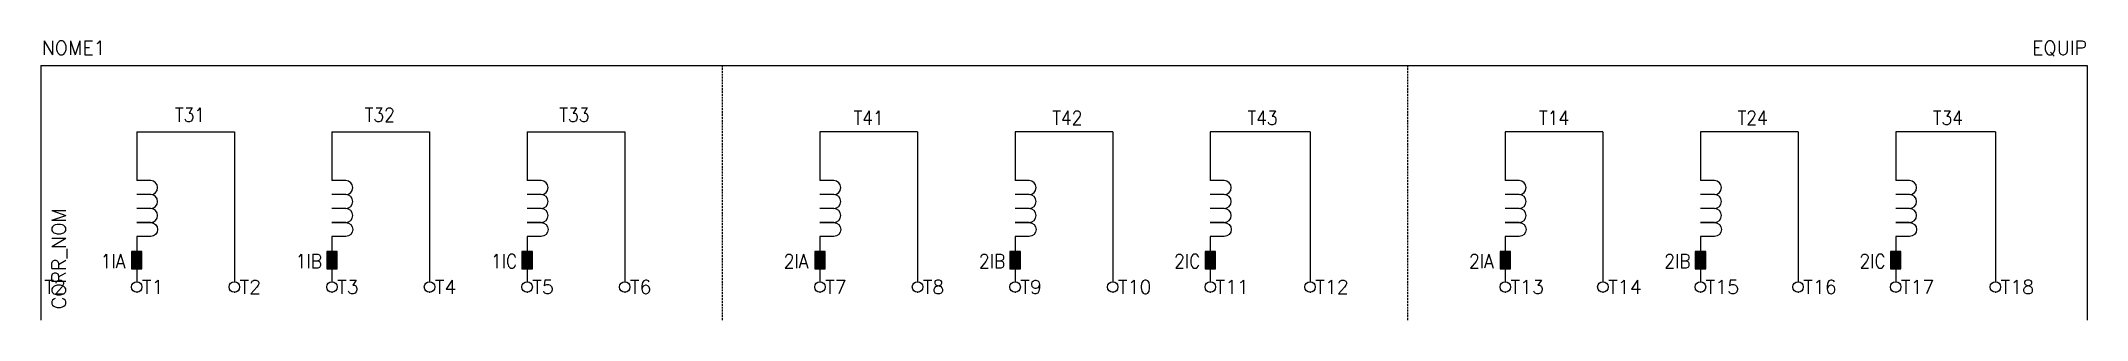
# Model space of a CAD drawing. Extents: x 413 to 706, y 269 to 309.
import ezdxf
from ezdxf.enums import TextEntityAlignment as Align

# ---------------------------------------------------------------- set-up
doc = ezdxf.new("R2010")
doc.units = 0
doc.header["$MEASUREMENT"] = 0
doc.linetypes.add('DASHED', pattern=[0.75, 0.5, -0.25])
doc.layers.get('0').update_dxf_attribs({"linetype": 'CONTINUOUS'})
doc.styles.add('ROMANS', font='romans')

# ---------------------------------------------------------------- blocks, each defined once
blk = doc.blocks.new('RETANG')
at = {"color": 0}
blk.add_lwpolyline([(2.5, 0), (2.5, 1.5), (0, 1.5), (0, 0)], close=True, dxfattribs=at)
blk.add_solid([(0, 0), (0, 1.5), (2.5, 0), (2.5, 1.5)], dxfattribs=at)

msp = doc.modelspace()

# ---------------------------------------------------------------- linework, layer by layer
at = {"color": 0}
for p, q in [((412.67, 305.95), (706.19, 305.95)), ((412.67, 305.95), (412.67, 269.45)), ((706.19, 305.95), (706.19, 269.45)), ((426.42, 296.45), (440.42, 296.45)), ((426.42, 296.45), (426.42, 289.45)), ((440.42, 296.45), (440.42, 274.95)), ((454.42, 296.45), (468.42, 296.45)), ((454.42, 296.45), (454.42, 289.45)), ((468.42, 296.45), (468.42, 274.95)), ((482.42, 296.45), (496.42, 296.45)), ((482.42, 296.45), (482.42, 289.45)), ((496.42, 296.45), (496.42, 274.95)), ((538.42, 296.45), (524.42, 296.45)), ((524.42, 296.45), (524.42, 289.45)), ((538.42, 296.45), (538.42, 274.95)), ((566.42, 296.45), (552.42, 296.45)), ((552.42, 296.45), (552.42, 289.45)), ((566.42, 296.45), (566.42, 274.95)), ((594.73, 296.45), (580.42, 296.45)), ((580.42, 296.45), (580.42, 289.45)), ((594.73, 296.45), (594.73, 274.95)), ((636.73, 296.45), (622.73, 296.45)), ((622.73, 296.45), (622.73, 289.45)), ((636.73, 296.45), (636.73, 274.95)), ((664.73, 296.45), (650.73, 296.45)), ((650.73, 296.45), (650.73, 289.45)), ((664.73, 296.45), (664.73, 274.95)), ((693.04, 296.45), (678.73, 296.45)), ((678.73, 296.45), (678.73, 289.45)), ((693.04, 296.45), (693.04, 274.95)), ((426.42, 281.45), (426.42, 274.95)), ((454.42, 281.45), (454.42, 274.95)), ((482.42, 281.45), (482.42, 274.95)), ((524.42, 281.45), (524.42, 274.95)), ((552.42, 281.45), (552.42, 274.95)), ((580.42, 281.45), (580.42, 274.95)), ((622.73, 281.45), (622.73, 274.95)), ((650.73, 281.45), (650.73, 274.95)), ((678.73, 281.45), (678.73, 274.95))]:
    msp.add_line(p, q, dxfattribs=at)
at = {"linetype": 'DASHED', "ltscale": 0.55}
for p, q in [((510.42, 269.45), (510.42, 305.95)), ((608.73, 269.45), (608.73, 305.95))]:
    msp.add_line(p, q, dxfattribs=at)
for p, q in [((428.42, 289.45), (426.42, 289.45)), ((456.42, 289.45), (454.42, 289.45)), ((484.42, 289.45), (482.42, 289.45)), ((526.42, 289.45), (524.42, 289.45)), ((553.67, 289.45), (552.42, 289.45)), ((582.42, 289.45), (580.42, 289.45)), ((624.73, 289.45), (622.73, 289.45)), ((651.98, 289.45), (650.73, 289.45)), ((680.73, 289.45), (678.73, 289.45)), ((428.42, 287.45), (426.42, 287.45)), ((428.42, 285.45), (426.42, 285.45)), ((428.42, 285.45), (426.42, 285.45)), ((456.42, 287.45), (454.42, 287.45)), ((456.42, 285.45), (454.42, 285.45)), ((456.42, 285.45), (454.42, 285.45)), ((484.42, 287.45), (482.42, 287.45)), ((484.42, 285.45), (482.42, 285.45)), ((484.42, 285.45), (482.42, 285.45)), ((526.42, 287.45), (524.42, 287.45)), ((526.42, 285.45), (524.42, 285.45)), ((526.42, 285.45), (524.42, 285.45)), ((554.42, 287.45), (552.42, 287.45)), ((554.42, 285.45), (552.42, 285.45)), ((554.42, 285.45), (552.42, 285.45)), ((582.42, 287.45), (580.42, 287.45)), ((582.42, 285.45), (580.42, 285.45)), ((582.42, 285.45), (580.42, 285.45)), ((624.73, 287.45), (622.73, 287.45)), ((624.73, 285.45), (622.73, 285.45)), ((624.73, 285.45), (622.73, 285.45)), ((652.73, 287.45), (650.73, 287.45)), ((652.73, 285.45), (650.73, 285.45)), ((652.73, 285.45), (650.73, 285.45)), ((680.73, 287.45), (678.73, 287.45)), ((680.73, 285.45), (678.73, 285.45)), ((680.73, 285.45), (678.73, 285.45)), ((428.42, 283.45), (426.42, 283.45)), ((426.42, 283.45), (428.42, 283.45)), ((456.42, 283.45), (454.42, 283.45)), ((454.42, 283.45), (456.42, 283.45)), ((482.42, 283.45), (484.42, 283.45)), ((484.42, 283.45), (482.42, 283.45)), ((526.42, 283.45), (524.42, 283.45)), ((524.42, 283.45), (526.42, 283.45)), ((554.42, 283.45), (552.42, 283.45)), ((552.42, 283.45), (554.42, 283.45)), ((582.42, 283.45), (580.42, 283.45)), ((580.42, 283.45), (582.42, 283.45)), ((624.73, 283.45), (622.73, 283.45)), ((622.73, 283.45), (624.73, 283.45)), ((652.73, 283.45), (650.73, 283.45)), ((650.73, 283.45), (652.73, 283.45)), ((680.73, 283.45), (678.73, 283.45)), ((678.73, 283.45), (680.73, 283.45)), ((428.42, 281.45), (426.42, 281.45)), ((456.42, 281.45), (454.42, 281.45)), ((484.42, 281.45), (482.42, 281.45)), ((526.42, 281.45), (524.42, 281.45)), ((554.42, 281.45), (552.42, 281.45)), ((582.42, 281.45), (580.42, 281.45)), ((624.73, 281.45), (622.73, 281.45)), ((652.73, 281.45), (650.73, 281.45)), ((680.73, 281.45), (678.73, 281.45)), ((426.42, 273.45), (426.42, 273.35)), ((440.42, 273.45), (440.42, 273.35)), ((454.42, 273.45), (454.42, 273.35)), ((468.42, 273.45), (468.42, 273.35)), ((482.42, 273.45), (482.42, 273.35)), ((496.42, 273.45), (496.42, 273.35)), ((524.42, 273.45), (524.42, 273.35)), ((538.42, 273.45), (538.42, 273.35)), ((552.42, 273.45), (552.42, 273.35)), ((566.42, 273.45), (566.42, 273.35)), ((580.42, 273.45), (580.42, 273.35)), ((594.73, 273.45), (594.73, 273.35)), ((622.73, 273.45), (622.73, 273.35)), ((636.73, 273.45), (636.73, 273.35)), ((650.73, 273.45), (650.73, 273.35)), ((664.73, 273.45), (664.73, 273.35)), ((678.73, 273.45), (678.73, 273.35)), ((693.04, 273.45), (693.04, 273.35))]:
    msp.add_line(p, q)
for points in [[(428.42, 287.45, 1), (428.42, 289.45), (426.42, 289.45)], [(456.42, 287.45, 1), (456.42, 289.45), (454.42, 289.45)], [(484.42, 287.45, 1), (484.42, 289.45), (482.42, 289.45)], [(526.42, 287.45, 1), (526.42, 289.45), (524.42, 289.45)], [(554.42, 287.45, 1), (554.42, 289.45), (552.42, 289.45)], [(582.42, 287.45, 1), (582.42, 289.45), (580.42, 289.45)], [(624.73, 287.45, 1), (624.73, 289.45), (622.73, 289.45)], [(652.73, 287.45, 1), (652.73, 289.45), (650.73, 289.45)], [(680.73, 287.45, 1), (680.73, 289.45), (678.73, 289.45)], [(428.42, 285.45, 1), (428.42, 287.45), (426.42, 287.45)], [(456.42, 285.45, 1), (456.42, 287.45), (454.42, 287.45)], [(484.42, 285.45, 1), (484.42, 287.45), (482.42, 287.45)], [(526.42, 285.45, 1), (526.42, 287.45), (524.42, 287.45)], [(554.42, 285.45, 1), (554.42, 287.45), (552.42, 287.45)], [(582.42, 285.45, 1), (582.42, 287.45), (580.42, 287.45)], [(624.73, 285.45, 1), (624.73, 287.45), (622.73, 287.45)], [(652.73, 285.45, 1), (652.73, 287.45), (650.73, 287.45)], [(680.73, 285.45, 1), (680.73, 287.45), (678.73, 287.45)], [(428.42, 283.45, -1), (428.42, 281.45), (426.42, 281.45)], [(456.42, 283.45, -1), (456.42, 281.45), (454.42, 281.45)], [(484.42, 283.45, -1), (484.42, 281.45), (482.42, 281.45)], [(526.42, 283.45, -1), (526.42, 281.45), (524.42, 281.45)], [(554.42, 283.45, -1), (554.42, 281.45), (552.42, 281.45)], [(582.42, 283.45, -1), (582.42, 281.45), (580.42, 281.45)], [(624.73, 283.45, -1), (624.73, 281.45), (622.73, 281.45)], [(652.73, 283.45, -1), (652.73, 281.45), (650.73, 281.45)], [(680.73, 283.45, -1), (680.73, 281.45), (678.73, 281.45)]]:
    msp.add_lwpolyline(points, format="xyb")
at = {"color": 0}
for centre in [(426.42, 274.2), (440.42, 274.2), (454.42, 274.2), (468.42, 274.2), (482.42, 274.2), (496.42, 274.2), (524.42, 274.2), (538.42, 274.2), (552.42, 274.2), (566.42, 274.2), (580.42, 274.2), (594.73, 274.2), (622.73, 274.2), (636.73, 274.2), (650.73, 274.2), (664.73, 274.2), (678.73, 274.2), (693.04, 274.2)]:
    msp.add_circle(centre, 0.75, dxfattribs=at)
for centre in [(428.42, 284.45), (456.42, 284.45), (484.42, 284.45), (526.42, 284.45), (554.42, 284.45), (582.42, 284.45), (624.73, 284.45), (652.73, 284.45), (680.73, 284.45)]:
    msp.add_arc(centre, 1, 270, 90)

# ---------------------------------------------------------------- block references
at = {"rotation": 270}
for p in [(425.67, 279.3), (453.67, 279.3), (481.67, 279.3), (523.67, 279.3), (551.67, 279.3), (579.67, 279.3), (621.98, 279.3), (649.98, 279.3), (677.98, 279.3)]:
    msp.add_blockref('RETANG', p, dxfattribs=at)

# ---------------------------------------------------------------- texts
at = {"linetype": 'Continuous', "style": 'ROMANS', "width": 0.9}
for s, p in [('T31', (431.91, 298.91)), ('T32', (459.12, 298.91)), ('T33', (487.04, 298.91)), ('T41', (529.26, 298.46)), ('T42', (557.75, 298.46)), ('T43', (585.75, 298.46)), ('T14', (627.57, 298.46)), ('T24', (656.06, 298.46)), ('T34', (684.06, 298.46)), ('1IA', (421.22, 277.89)), ('1IB', (449.22, 277.89)), ('1IC', (477.22, 277.89)), ('2IA', (519.22, 277.89)), ('2IB', (547.22, 277.89)), ('2IC', (575.22, 277.89)), ('2IA', (617.53, 277.89)), ('2IB', (645.53, 277.89)), ('2IC', (673.53, 277.89))]:
    msp.add_text(s, height=2, dxfattribs=at).set_placement(p, align=Align.MIDDLE_LEFT)
at = {"lineweight": -3, "style": 'ROMANS'}
msp.add_attdef('NOME1', text='', height=2, dxfattribs=at).set_placement((417.37, 308.49), align=Align.MIDDLE_CENTER)
msp.add_attdef('EQUIP', text='', height=2, dxfattribs=at).set_placement((706.19, 308.49), align=Align.MIDDLE_RIGHT)
msp.add_attdef('CORR_NOM', text='', height=2, rotation=90, dxfattribs=at).set_placement((415.26, 271.01), align=Align.MIDDLE_LEFT)
for tag, p in [('T2', (413.17, 274.2)), ('T1', (427.17, 274.2)), ('T2', (441.17, 274.2)), ('T3', (455.17, 274.2)), ('T4', (469.17, 274.2)), ('T5', (483.17, 274.2)), ('T6', (497.17, 274.2)), ('T7', (525.17, 274.2)), ('T8', (539.17, 274.2)), ('T9', (553.17, 274.2)), ('T10', (567.17, 274.2)), ('T11', (581.17, 274.2)), ('T12', (595.48, 274.2)), ('T13', (623.48, 274.2)), ('T14', (637.48, 274.2)), ('T15', (651.48, 274.2)), ('T16', (665.48, 274.2)), ('T17', (679.48, 274.2)), ('T18', (693.79, 274.2))]:
    msp.add_attdef(tag, text='', height=2, dxfattribs=at).set_placement(p, align=Align.MIDDLE_LEFT)

doc.saveas('drawing.dxf')
